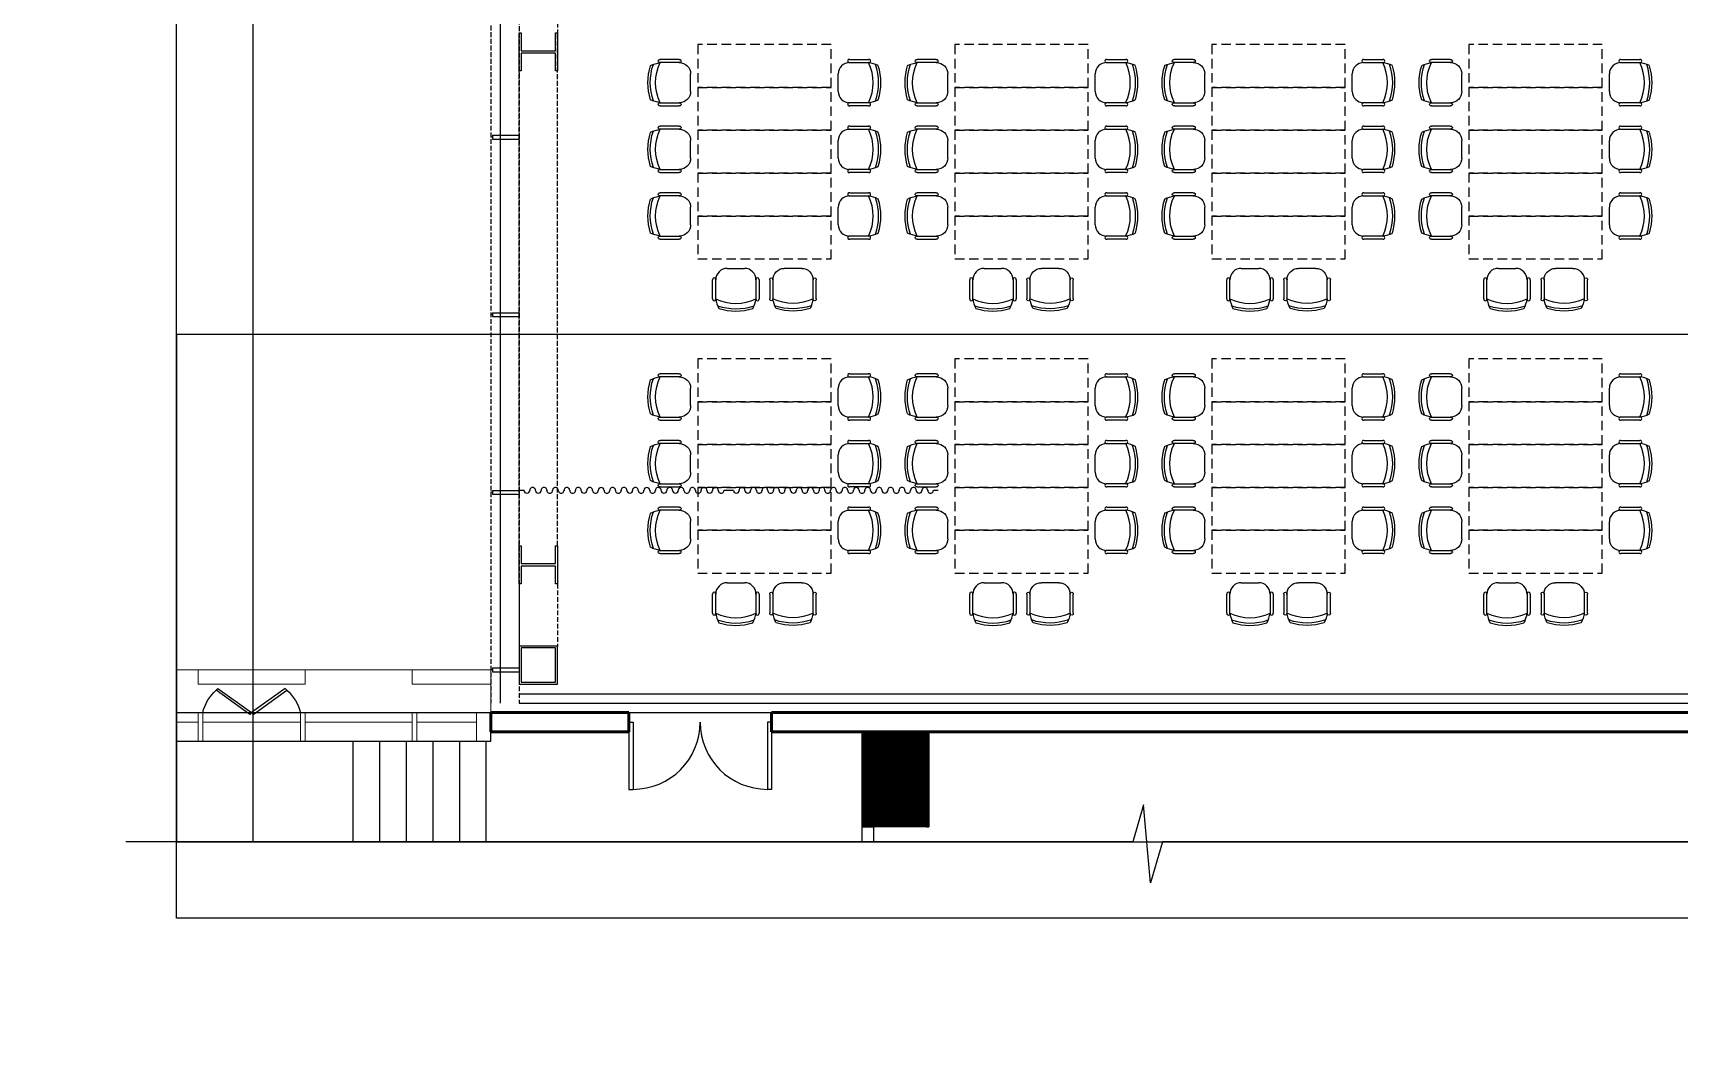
# Model space of a CAD drawing. Header units: millimetres. Extents: x 285006 to 3037698, y -2820855 to 192241.
# Drawn here: x 702428 to 719719, y -364134 to -353591 of the extents above; entities that cross this region are included whole.
import ezdxf
from ezdxf.xclip import XClip

# ---------------------------------------------------------------- set-up
doc = ezdxf.new("R2010")
doc.units = ezdxf.units.MM
doc.header["$XCLIPFRAME"] = 2
for name, pattern in [('1#C-6F$0$CONTINOUS', [0]), ('1#C-6F$0$DASHED2', [0.375, 0.25, -0.125]), ('DASH', [0.35, 0.25, -0.1]), ('DASHED', [0.75, 0.5, -0.25]), ('WALL-1C-6F-1$0$CONTINOUS', [0])]:
    doc.linetypes.add(name, pattern=pattern)
for name, color, linetype in [('1#C-6F$0$0-XREF', 7, 'Continuous'), ('1#C-6F$0$S-W-BEAMLINE', 4, '1#C-6F$0$DASHED2'), ('4玻璃幕墙', 1, 'Continuous'), ('6铝型材', 8, 'Continuous'), ('___', 4, 'Continuous'), ('__附着_A10-J_KJ_2_B_28F_SEN22M3I_设计区$0$A_WALL_BRIK(砌块墙)', 190, 'Continuous'), ('COL-1A1B-4~12$0$S-PUB-COL', 6, 'Continuous'), ('COL-1A1B-4~12$0$S-PUB-COLHATCH', 8, 'Continuous'), ('FF-FURN', 51, 'Continuous'), ('FF-活动家具', 51, 'Continuous'), ('WALL-1A1B-6F$0$A-DOOR', 142, 'Continuous'), ('WALL-地台', 8, 'Continuous')]:
    doc.layers.add(name, color=color, linetype=linetype)
for name, color, linetype, lineweight in [('EXWALL-1B-6F$0$A-FLOR-UNDR', 11, 'Continuous', 18), ('EXWALL-1B-6F$0$A-WALL-GLAZ', 142, 'Continuous', 18), ('EXWALL-1B-6F$0$A-WALL-STON', 31, 'Continuous', 18), ('WALL-1A1B-6F$0$A-WALL', 2, 'Continuous', 50), ('WALL-1C-6F-1$0$A-FLOR-UNDR', 11, 'Continuous', 18), ('WALL-1C-6F-1$0$A-WALL-GLAZ', 142, 'Continuous', 18)]:
    doc.layers.add(name, color=color, linetype=linetype, lineweight=lineweight)

# ---------------------------------------------------------------- blocks, each defined once
blk = doc.blocks.new('WALL-1C-6F-1$0$mullion_____')
at = {"layer": '6铝型材'}
for p, q in [((-36798, -1713), (-36798, -1433)), ((-36798, -1433), (-36758, -1433)), ((-36758, -1713), (-36758, -1433)), ((-36798, -1713), (-36758, -1713)), ((-36778, -1713), (-36778, -1733))]:
    blk.add_line(p, q, dxfattribs=at)
blk = doc.blocks.new('WALL-1C-6F-1')
at = {"layer": '4玻璃幕墙'}
blk.add_lwpolyline([(98374985, 18794859), (98374985, 18768923)], dxfattribs=at)
at = {"layer": 'WALL-1C-6F-1$0$A-FLOR-UNDR', "linetype": 'WALL-1C-6F-1$0$CONTINOUS', "lineweight": -3, "ltscale": 3}
blk.add_line((98375185, 18769022), (98388435, 18769022), dxfattribs=at)
at = {"layer": 'WALL-地台', "linetype": 'DASH', "ltscale": 200}
blk.add_line((98374885, 18796546), (98374885, 18768923), dxfattribs=at)
blk.add_lwpolyline([(98375185, 18794859), (98375185, 18768923)], dxfattribs=at)
at = {"layer": 'WALL-1C-6F-1$0$A-WALL-GLAZ', "lineweight": -3, "rotation": 269.9999995734953}
for p in [(98376618, 18738088), (98376618, 18736224), (98376618, 18734359), (98376618, 18732494)]:
    blk.add_blockref('WALL-1C-6F-1$0$mullion_____', p, dxfattribs=at)
blk = doc.blocks.new('1#C-6F$0$A$C13D20D7F')
at = {"layer": '1#C-6F$0$S-W-BEAMLINE', "color": 6, "linetype": '1#C-6F$0$CONTINOUS'}
blk.add_lwpolyline([(380, 200), (20, 200), (20, 13), (0, 13), (0, 413), (20, 413), (20, 225), (380, 225), (380, 413), (400, 413), (400, 13), (380, 13)], close=True, dxfattribs=at)
blk = doc.blocks.new('1#C-6F$0$A$C346419F8')
at = {"layer": '1#C-6F$0$S-W-BEAMLINE', "color": 6, "linetype": '1#C-6F$0$CONTINOUS'}
for points in [[(0, 400), (0, 0), (400, 0), (400, 400)], [(20, 380), (20, 20), (380, 20), (380, 380)]]:
    blk.add_lwpolyline(points, close=True, dxfattribs=at)
blk = doc.blocks.new('dfgdergherhre')
at = {"layer": 'WALL-地台', "linetype": 'DASH', "ltscale": 200}
for p, q in [((3268729, 4582349, 0), (3268729, 4580983, 0)), ((3268329, 4575599, 0), (3268329, 4580983, 0)), ((3268729, 4575599, 0), (3268729, 4580983, 0)), ((3268329, 4575199, 0), (3268329, 4574546, 0)), ((3268729, 4575199, 0), (3268729, 4574546, 0))]:
    blk.add_line(p, q, dxfattribs=at)
at = {"layer": '1#C-6F$0$0-XREF', "ltscale": 1.5, "rotation": 359.999308722076}
for name, p in [('1#C-6F$0$A$C13D20D7F', (3268329, 4580571, 0)), ('1#C-6F$0$A$C13D20D7F', (3268329, 4575186, 0)), ('1#C-6F$0$A$C346419F8', (3268329, 4574146, 0))]:
    blk.add_blockref(name, p, dxfattribs=at)
blk = doc.blocks.new('A$C64783269')
at = {"layer": 'FF-活动家具'}
for p, q in [((1, 151), (1, 400)), ((41, 151), (41, 400)), ((570, 399), (570, 150)), ((610, 399), (610, 150)), ((419, 0), (191, 0))]:
    blk.add_line(p, q, dxfattribs=at)
for centre, radius, start, end in [((461, 332), 426, 152.8506, 170.8394), ((305, -144), 604, 64.0229, 115.9163), ((305, -200), 730, 70.8382, 109.1021), ((305, -192), 752, 72.7146, 107.2107), ((149, 332), 426, 9.0894, 27.0688), ((21, 405), 20.8, 344.5058, 195.4229), ((590, 405), 20.8, 344.5058, 195.4229), ((21, 145), 20.8, 164.5058, 15.4229), ((191, 150), 150, 179.9644, 269.9644), ((419, 150), 150, 269.9644, 359.9644), ((590, 145), 20.8, 164.5058, 15.4229)]:
    blk.add_arc(centre, radius, start, end, dxfattribs=at)
blk = doc.blocks.new('DFGDFGHDTH')
at = {"layer": 'FF-FURN', "linetype": 'DASHED', "ltscale": 200}
for points in [[(3283808, 4592442), (3283808, 4591042), (3284258, 4591042), (3284258, 4592442)], [(3284258, 4592442), (3284258, 4591042), (3284708, 4591042), (3284708, 4592442)], [(3284708, 4592442), (3284708, 4591042), (3285158, 4591042), (3285158, 4592442)], [(3285158, 4592442), (3285158, 4591042), (3285608, 4591042), (3285608, 4592442)], [(3285608, 4592442), (3285608, 4591042), (3286058, 4591042), (3286058, 4592442)]]:
    blk.add_lwpolyline(points, close=True, dxfattribs=at)
at = {"layer": 'FF-FURN', "linetype": 'DASHED', "ltscale": 200, "xscale": 0.8, "yscale": 0.8, "zscale": 0.8}
for p in [(3283964, 4592517), (3284664, 4592517), (3285364, 4592517)]:
    blk.add_blockref('A$C64783269', p, dxfattribs=at)
at = {"layer": 'FF-FURN', "linetype": 'DASHED', "ltscale": 200}
for p, xscale, yscale, zscale, rotation in [((3286158, 4591798), -0.8, 0.8, 0.8, 269.9999999999999), ((3286158, 4591686), 0.8000000000000002, 0.8000000000000002, 0.8000000000000002, 270.0000006730583), ((3283964, 4590967), -0.8, 0.8, 0.8, 180), ((3284664, 4590967), -0.8, 0.8, 0.8, 180), ((3285364, 4590967), -0.8, 0.8, 0.8, 180)]:
    blk.add_blockref('A$C64783269', p, dxfattribs=dict(at, xscale=xscale, yscale=yscale, zscale=zscale, rotation=rotation))
blk = doc.blocks.new('WALL-1A1B-6F$0$_A0GGR')
for p, q in [((-0.5, 0), (-0.5, -0.47)), ((-0.5, 0), (-0.47, 0)), ((-0.47, 0), (-0.47, -0.47)), ((0.47, 0), (0.47, -0.47)), ((0.5, 0), (0.47, 0)), ((0.5, 0), (0.5, -0.47)), ((-0.5, -0.47), (-0.47, -0.47)), ((0.5, -0.47), (0.47, -0.47))]:
    blk.add_line(p, q)
for centre, start, end in [((-0.47, 0), 270, 0), ((0.47, 0), 180, 270)]:
    blk.add_arc(centre, 0.47, start, end)
blk = doc.blocks.new('EXWALL-1B-6F$0$幕墙-1125陶板单元')
blk.add_lwpolyline([(-562.5, 150), (562.5, 150), (562.5, 0), (-562.5, 0)], close=True)
blk = doc.blocks.new('EXWALL-1B-6F$0$ef')
at = {"layer": 'EXWALL-1B-6F$0$A-WALL-GLAZ', "lineweight": -3}
for points in [[(98270726, 18746787), (98270744, 18746769), (98271098, 18747022), (98271079, 18747040)], [(98271469, 18746787), (98271451, 18746769), (98271098, 18747022), (98271116, 18747040)]]:
    blk.add_lwpolyline(points, close=True, dxfattribs=at)
for centre, start, end in [((98271019, 18747123), 193.0402, 228.8588), ((98271176, 18747123), 311.1412, 346.9598)]:
    blk.add_arc(centre, 446, start, end, dxfattribs=at)
blk = doc.blocks.new('EXWALL-1B-6F')
at = {"layer": 'EXWALL-1B-6F$0$A-FLOR-UNDR'}
blk.add_lwpolyline([(98333335, 18769022), (98333335, 18769272), (98374885, 18769272), (98374885, 18768822)], dxfattribs=at)
at = {"layer": 'EXWALL-1B-6F$0$A-WALL-GLAZ', "lineweight": -3}
for p, q in [((98333635, 18768822), (98374885, 18768822)), ((98374885, 18768822), (98374885, 18768622))]:
    blk.add_line(p, q, dxfattribs=at)
at = {"layer": 'EXWALL-1B-6F$0$A-WALL-GLAZ'}
for p, q in [((98370685, 18768722), (98371810, 18768722)), ((98371860, 18768722), (98372885, 18768722)), ((98372935, 18768722), (98374060, 18768722)), ((98374110, 18768722), (98374735, 18768722)), ((98374885, 18768622), (98374885, 18768522)), ((98370723, 18768522), (98374885, 18768522))]:
    blk.add_line(p, q, dxfattribs=at)
for points in [[(98371810, 18768822), (98371860, 18768822), (98371860, 18768522), (98371810, 18768522)], [(98372885, 18768822), (98372935, 18768822), (98372935, 18768522), (98372885, 18768522)], [(98374060, 18768822), (98374110, 18768822), (98374110, 18768522), (98374060, 18768522)], [(98374735, 18768522), (98374885, 18768522), (98374885, 18768822), (98374735, 18768822)]]:
    blk.add_lwpolyline(points, close=True, dxfattribs=at)
at = {"layer": 'EXWALL-1B-6F$0$A-WALL-STON'}
blk.add_lwpolyline([(98374060, 18769122), (98374885, 18769122), (98374885, 18769272), (98374060, 18769272)], close=True, dxfattribs=at)
at = {"xscale": -1, "rotation": 180}
blk.add_blockref('EXWALL-1B-6F$0$ef', (101275, 37515844), dxfattribs=at)
at = {"layer": 'EXWALL-1B-6F$0$A-WALL-STON', "xscale": -1, "rotation": 180}
blk.add_blockref('EXWALL-1B-6F$0$幕墙-1125陶板单元', (98372373, 18769272), dxfattribs=at)
blk = doc.blocks.new('A$C008C76B7')
at = {"color": 1}
blk.add_lwpolyline([(35910, -600), (35970, -600), (35970, -1200), (35850, -1200), (35850, -600)], close=True, dxfattribs=at)
blk = doc.blocks.new('DFGDFSHTHTR')
at = {"layer": 'COL-1A1B-4~12$0$S-PUB-COLHATCH'}
h = blk.add_hatch(dxfattribs=at)
h.set_pattern_fill('ANSI31', color=256)
h.set_pattern_definition([(45, (-97713643.1963, -18696461.15079), (-0.08838834764832, 0.08838834764832), [])])
h.paths.add_polyline_path([(552356, 65910), (553056, 65910), (553056, 66910), (552356, 66910)])
for p, q in [((547006, 66810), (547006, 64110)), ((547286, 66810), (547286, 64110)), ((547566, 66810), (547566, 64110)), ((547846, 66810), (547846, 64110)), ((548126, 66810), (548126, 64110)), ((548406, 66810), (548406, 64110))]:
    blk.add_line(p, q)
at = {"layer": 'COL-1A1B-4~12$0$S-PUB-COL'}
blk.add_lwpolyline([(552356, 66910), (553056, 66910), (553056, 65910), (552356, 65910)], close=True, dxfattribs=at)
at = {"layer": 'Defpoints'}
blk.add_lwpolyline([(532406, 66910), (544306, 66910), (544306, 66810), (548456, 66810), (548456, 67110), (562206, 67110), (562206, 66910), (562206, 66910), (562206, 45510), (561506, 45510), (561506, 45610), (553056, 45610), (553056, 45510), (552356, 45510), (552356, 45610), (544058, 45610), (544058, 45510), (543356, 45510)], dxfattribs=at)
at = {"layer": 'WALL-1A1B-6F$0$A-WALL'}
for p, q in [((549906, 67110), (548456, 67110)), ((548456, 67110), (548456, 66910)), ((549906, 66910), (549906, 67110)), ((552706, 67110), (551406, 67110)), ((551406, 66910), (551406, 67110)), ((562206, 67110), (552706, 67110)), ((549906, 66910), (548456, 66910)), ((553057, 66910), (551406, 66910)), ((562206, 66910), (553057, 66910))]:
    blk.add_line(p, q, dxfattribs=at)
for name, p in [('EXWALL-1B-6F', (-97826429, -18701712)), ('A$C008C76B7', (516506, 66510))]:
    blk.add_blockref(name, p)
at = {"layer": 'WALL-1A1B-6F$0$A-DOOR', "xscale": 1500, "yscale": 1500, "zscale": 2100}
blk.add_blockref('WALL-1A1B-6F$0$_A0GGR', (550656, 67010), dxfattribs=at)
blk = doc.blocks.new('A$C6A840439')
at = {"color": 53, "linetype": 'Continuous'}
for p, q in [((50, 30, 0), (0, 30, 0)), ((2200, 30, 0), (2150, 30, 0))]:
    blk.add_line(p, q, dxfattribs=at)
for centre, start, end in [((80, 30, 0), 180, 0), ((140, 30, 0), 359.6956, 180.3044), ((200, 30, 0), 180, 0), ((260, 30, 0), 0.0002, 180.3046), ((320, 30, 0), 179.6954, 0.1522), ((380, 30, 0), 359.6954, 180.1522), ((440, 30, 0), 180.0002, 0.3046), ((500, 30, 0), 359.6954, 179.9998), ((560, 30, 0), 180.0002, 0.3046), ((620, 30, 0), 359.6954, 179.9998), ((680, 30, 0), 180, 0), ((740, 30, 0), 359.6956, 180.3044), ((800, 30, 0), 180.0002, 0.3046), ((860, 30, 0), 0, 180), ((920, 30, 0), 179.6954, 359.9998), ((980, 30, 0), 359.6956, 180.3044), ((1040, 30, 0), 180.0002, 0.3046), ((1100, 30, 0), 359.6954, 179.9998), ((1160, 30, 0), 180, 0), ((1220, 30, 0), 359.6956, 180.3044), ((1280, 30, 0), 180.0002, 0.3046), ((1340, 30, 0), 0, 180), ((1400, 30, 0), 179.6956, 0.3044), ((1460, 30, 0), 359.6954, 179.9998), ((1520, 30, 0), 180, 0), ((1580, 30, 0), 359.6956, 180.3044), ((1640, 30, 0), 180, 0), ((1700, 30, 0), 359.6956, 180.3044), ((1760, 30, 0), 180.0002, 0.3046), ((1820, 30, 0), 359.6954, 179.9998), ((1880, 30, 0), 180.0002, 0.3046), ((1940, 30, 0), 359.6954, 179.9998), ((2000, 30, 0), 180, 0), ((2060, 30, 0), 0.0006, 180.4566), ((2120, 30, 0), 179.6954, 0.1522)]:
    blk.add_arc(centre, 30, start, end, dxfattribs=at)

msp = doc.modelspace()

# ---------------------------------------------------------------- linework, layer by layer
at = {"elevation": 0}
msp.add_lwpolyline([(726323.3, -362084), (714294.6, -362084), (714167.1, -362516), (714092.1, -361694.8), (713979.7, -362084), (703403.1, -362084)], dxfattribs=at)
at = {"layer": '__附着_A10-J_KJ_2_B_28F_SEN22M3I_设计区$0$A_WALL_BRIK(砌块墙)', "ltscale": 0.01, "elevation": 0}
msp.add_lwpolyline([(707536.8, -360628.5), (720786.8, -360628.6)], dxfattribs=at)
for points in [[(708687, -360928), (707237, -360928), (707237, -360728), (708687, -360728)], [(710187, -360928), (720987, -360928), (720987, -360728), (710187, -360728)]]:
    msp.add_lwpolyline(points, close=True, dxfattribs=at)
at = {"layer": 'Defpoints', "elevation": 0}
msp.add_lwpolyline([(703937.4, -305204.9), (724287, -305204.9), (724287, -362884), (703937.4, -362884)], close=True, dxfattribs=at)

# ---------------------------------------------------------------- block references
at = {"color": 8}
for p in [(707536.8, -358423.9, 0), (709736.8, -358423.8, 0)]:
    msp.add_blockref('A$C6A840439', p, dxfattribs=at)
at = {"layer": '1#C-6F$0$0-XREF', "ltscale": 1.5}
ref = msp.add_blockref('WALL-1C-6F-1', (-97667874.8, -19128364.2, 0), dxfattribs=dict(at, rotation=359.999308722076))
XClip(ref).set_block_clipping_path([(98372385.8231538981, 18767467.007476639), (98391135.4026873261, 18767467.2336917371), (98391134.7242774069, 18823696.4636914618), (98372385.144743979, 18823696.2374763638)])
at = {"layer": '___'}
ref = msp.add_blockref('DFGDFSHTHTR', (158781.3, -427838.1), dxfattribs=at)
XClip(ref).set_block_clipping_path([(545156.0811596321, 65754.0302144536), (562505.6606944352, 71079.9308441922)])
at = {"layer": '__附着_A10-J_KJ_2_B_28F_SEN22M3I_设计区$0$A_WALL_BRIK(砌块墙)'}
msp.add_blockref('dfgdergherhre', (-2560792, -4934574.6), dxfattribs=at)
at = {"layer": '__附着_A10-J_KJ_2_B_28F_SEN22M3I_设计区$0$A_WALL_BRIK(砌块墙)', "rotation": 270}
for p in [(-3881630.2, 2930094.5, 0), (-3878930.2, 2930094.5, 0), (-3876230.2, 2930094.5, 0), (-3873530.2, 2930094.5, 0), (-3881630.2, 2926794.7, 0), (-3878930.2, 2926794.7, 0), (-3876230.2, 2926794.7, 0), (-3873530.2, 2926794.7, 0)]:
    msp.add_blockref('DFGDFGHDTH', p, dxfattribs=at)

doc.saveas('drawing.dxf')
